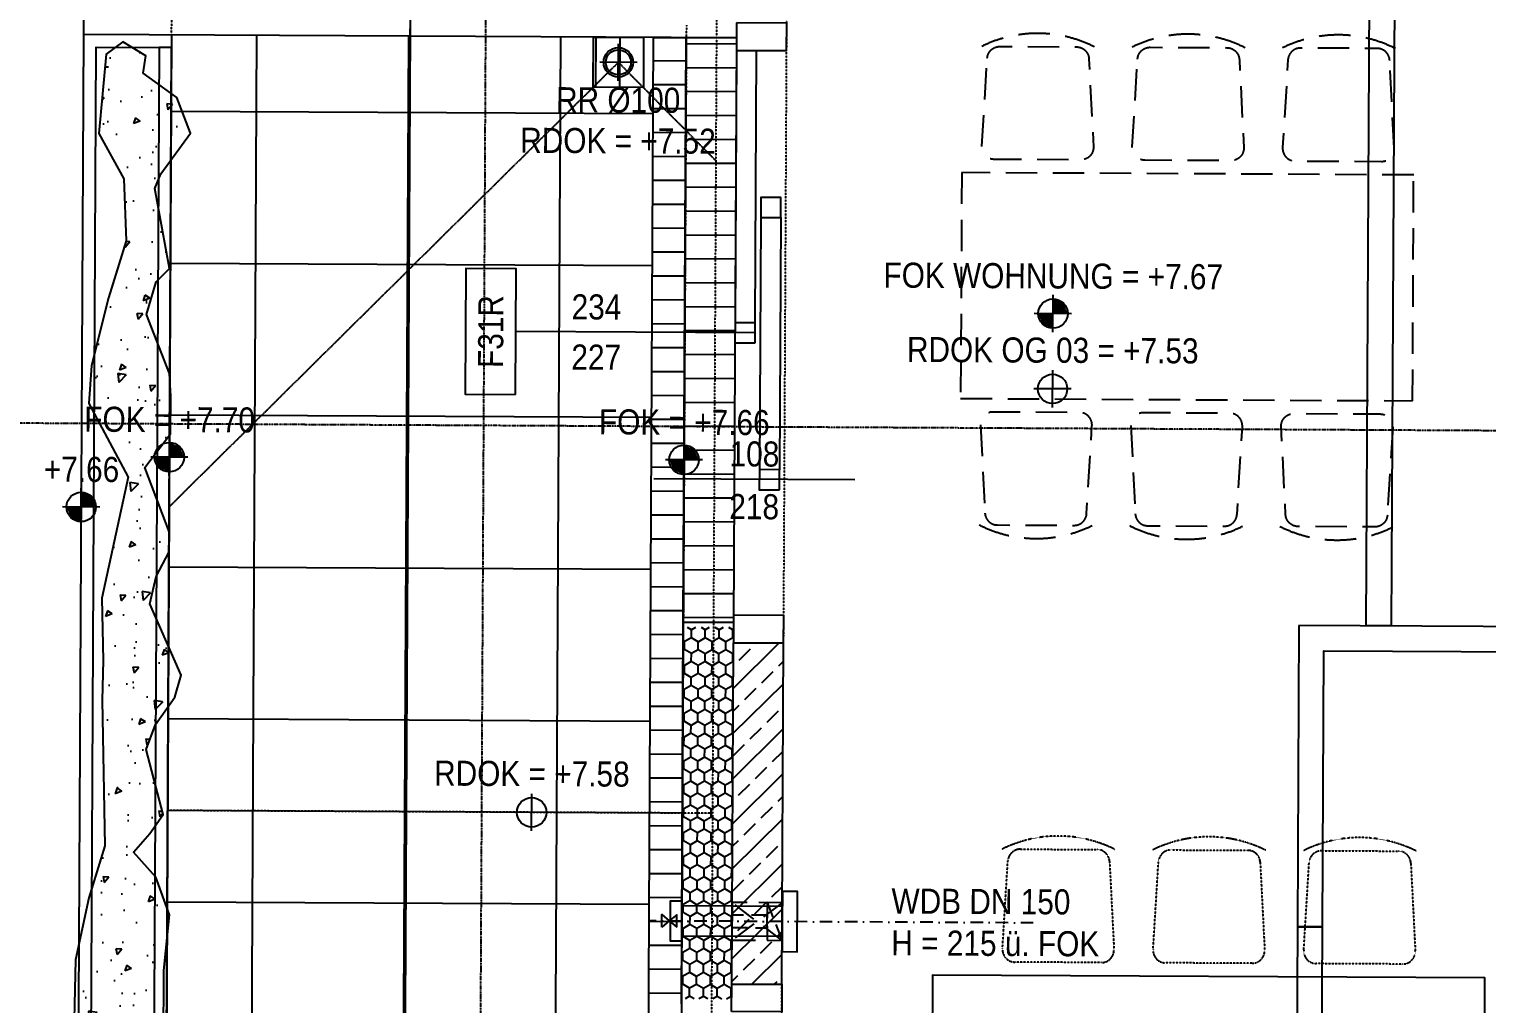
# Model space of a CAD drawing. Header units: millimetres. Extents: x -1798295 to -1733564, y -52013 to 52701.
# Drawn here: x -1794520 to -1788714, y 11091 to 14975 of the extents above; entities that cross this region are included whole.
import ezdxf
from ezdxf.enums import TextEntityAlignment as Align

# ---------------------------------------------------------------- set-up
doc = ezdxf.new("R2010")
doc.units = ezdxf.units.MM
doc.linetypes.add('HIDDEN2', pattern=[0.1875, 0.125, -0.0625])
doc.linetypes.add('STRICHPUNKT', pattern=[1, 0.5, -0.25, 0, -0.25])
for name, color, linetype in [('00_HLP-G00-L03-M0', 6, 'Continuous'), ('01-BFL-G00-L03-M0', 10, 'Continuous'), ('01-HID-G00-L03-ENTWÄSSERUNG', 8, 'HIDDEN2'), ('01-SYM-G00-L03-M0', 8, 'Continuous'), ('01-TXT---------M0', 1, 'Continuous'), ('02-ANS-G00-L03-M0', 8, 'Continuous'), ('02-ANS-G00-L03-Rigol', 8, 'Continuous'), ('02-AXO-G00-L03-M0', 8, 'STRICHPUNKT'), ('02-DIM-G00-L03-ACHSEN', 8, 'Continuous'), ('02-DIM-G00-L03-ROHBAU', 8, 'Continuous'), ('02-FIL-G00-L03-GRÜN', 72, 'Continuous'), ('02-FIL-G00-L03-LILA', 223, 'Continuous'), ('02-FIL-G00-L03-PLATTENBELAG', 253, 'Continuous'), ('02-FIL-G00-L03-STB', 8, 'Continuous'), ('02-HID-G00-L03-M0', 8, 'HIDDEN2'), ('02-TWA---------M0', 4, 'Continuous'), ('02-TWA-G00-L03-M0', 4, 'Continuous'), ('02-WDA-G00-L03-M0', 8, 'Continuous'), ('02-ZWA-G00-L03-M0', 2, 'Continuous'), ('03-ANS-G00-L03-M0', 8, 'Continuous'), ('03-SYM-G00-L03-M0', 8, 'Continuous'), ('04-STO---------M0', 1, 'Continuous'), ('04-STO-G00-L03-M0', 1, 'Continuous'), ('04-SYM---------EP', 8, 'Continuous'), ('04-TXT---------EP', 8, 'Continuous'), ('04-TXT-G00-L03-M0', 8, 'Continuous'), ('04-TXT-G00-L03-POS', 8, 'Continuous'), ('05-SYM---------M0', 8, 'Continuous'), ('05-TXT---------PP', 8, 'Continuous'), ('05-TXT--------M0', 8, 'Continuous'), ('07-SAN---------M0', 8, 'Continuous'), ('07-SAN-G00-L03-Küche', 8, 'Continuous'), ('07-SAN-G00-L03-M0', 8, 'Continuous'), ('07_MOB-G00-L03-M0', 6, 'HIDDEN2'), ('09-VER-G00-L03-GRUNDSTÜCKSGRENZE', 161, 'Continuous')]:
    doc.layers.add(name, color=color, linetype=linetype)
doc.styles.add('ARIAL', font='arial.ttf', dxfattribs={"width": 0.85})
doc.dimstyles.new('pp chromy&schneider', dxfattribs={"dimscale": 0.005, "dimtxt": 25, "dimasz": 10, "dimexe": 0, "dimexo": 0, "dimgap": 5, "dimtad": 1, "dimdec": 1, "dimlfac": 100, "dimrnd": 0.1, "dimzin": 9, "dimdsep": 46, "dimtxsty": 'ARIAL', "dimblk": 'c&s kote', "dimcen": 0, "dimse1": 1, "dimse2": 1, "dimclrd": 8, "dimclrt": 8, "dimadec": 0, "dimazin": 0, "dimtfac": 0.75, "dimtdec": 1, "dimtix": 1, "dimtmove": 2, "dimatfit": 0, "dimldrblk": 'NONE', "dimfxl": 1, "dimtolj": 1, "dimlwd": -1, "dimarcsym": 0})

# ---------------------------------------------------------------- blocks, each defined once
blk = doc.blocks.new('01-HK1')
for p, q in [((-0.0005, -0.0742), (-0.0005, 0.0742)), ((0.0737, 0), (-0.0747, 0))]:
    blk.add_line(p, q)
blk.add_circle((-0.0005, 0), 0.0586)
for points in [[(-0.0005, 0.0586), (0.0409, 0.0414), (-0.0005, 0)], [(-0.0005, 0), (0.0581, 0), (0.0409, 0.0414)], [(-0.0591, 0), (-0.0419, -0.0414), (-0.0005, 0)], [(-0.0419, -0.0414), (-0.0005, -0.0586), (-0.0005, 0)]]:
    blk.add_solid(points)
at = {"layer": '01-TXT---------M0', "color": 8, "style": 'ARIAL', "width": 0.85}
blk.add_attdef('HEIGHT', text='', height=0.1, dxfattribs=at).set_placement((0, 0.2), align=Align.TOP_CENTER)
blk = doc.blocks.new('04-TXT')
blk.add_line((0, 0), (0.9529, 0))
at = {"layer": '04-TXT---------EP', "color": 8, "style": 'ARIAL', "width": 0.85}
blk.add_attdef('WIDTH', text='', height=0.1, dxfattribs=at).set_placement((0.6322, 0.05), align=Align.CENTER)
blk.add_attdef('HEIGHT', text='', height=0.1, dxfattribs=at).set_placement((0.6322, -0.05), align=Align.TOP_CENTER)
blk = doc.blocks.new('03-rar')
blk.add_circle((0, 0), 0.05)
at = {"layer": '01-TXT---------M0', "color": 8, "style": 'ARIAL', "width": 0.85}
blk.add_attdef('RR', text='', height=0.1, dxfattribs=at).set_placement((0, 0.1), align=Align.CENTER)
blk = doc.blocks.new('FENSTER_235')
at = {"layer": '04-STO---------M0'}
for points in [[(0, 0), (0, -0.11), (0.2, -0.11), (0.2, 0)], [(0.18, -0.775), (0.18, -0.695), (0.1, -0.695), (0.1, -0.775)], [(0.08, -1.275), (0.08, -1.195), (0, -1.195), (0, -1.275)], [(0.18, -1.86), (0.18, -1.78), (0.1, -1.78), (0.1, -1.86)], [(0, -2.36), (0, -2.47), (0.2, -2.47), (0.2, -2.36)]]:
    blk.add_lwpolyline(points, close=True, dxfattribs=at)
at = {"layer": '04-SYM---------EP'}
for points in [[(0, -0.11), (0, -1.195)], [(0.08, -1.195), (0.08, -0.11)], [(0.1, -0.775), (0.1, -1.78)], [(0.18, -0.775), (0.18, -1.78)]]:
    blk.add_lwpolyline(points, dxfattribs=at)
blk = doc.blocks.new('05-TXT')
at = {"layer": '05-TXT--------M0'}
blk.add_line((-0.4, 0), (0.4, 0), dxfattribs=at)
at = {"layer": '05-TXT--------M0', "color": 8, "style": 'ARIAL', "width": 0.85}
blk.add_attdef('BREITE', text='', height=0.1, dxfattribs=at).set_placement((0, 0.05), align=Align.CENTER)
blk.add_attdef('HÖHE', text='', height=0.1, rotation=360, dxfattribs=at).set_placement((0, -0.06), align=Align.TOP_CENTER)
blk = doc.blocks.new('01-HK2')
for p, q in [((0, -0.098), (0, 0.098)), ((0.098, 0), (-0.098, 0))]:
    blk.add_line(p, q)
blk.add_circle((0, 0), 0.0773)
at = {"layer": '01-TXT---------M0', "color": 8, "style": 'ARIAL', "width": 0.85}
blk.add_attdef('HEIGHT', text='', height=0.1, rotation=360, dxfattribs=at).set_placement((0, 0.132), align=Align.BOTTOM_CENTER)
blk = doc.blocks.new('c&s kote')
at = {"color": 8}
for p, q in [((0, -2), (0, 2)), ((0, 2), (0, -2)), ((-2, 0), (2, 0)), ((2, 0), (-2, 0))]:
    blk.add_line(p, q, dxfattribs=at)
blk.add_circle((0, 0), 0.5, dxfattribs=at)
blk = doc.blocks.new('*D267')
at = {"layer": '02-DIM-G00-L03-ACHSEN', "color": 8, "transparency": 16777216}
blk.add_arc((-1792666.4, 22001.5), 778.1, 89.71123, 180.44033, dxfattribs=at)
at = {"layer": 'Defpoints', "color": 0, "transparency": 16777216}
for p in [(-1792653.3, 24562.6), (-1793054.9, 22675.7), (-1776835.5, 22124.1), (-1797855.1, 21961.3), (-1792767.6, 2162.9)]:
    blk.add_point(p, dxfattribs=at)
at = {"layer": '02-DIM-G00-L03-ACHSEN', "color": 8, "transparency": 16777216, "xscale": 0.05, "yscale": 0.05, "zscale": 0.05}
for p, rotation in [((-1792662.4, 22779.6), 359.7093907912024), ((-1793444.5, 21995.4), 270.4421692186414)]:
    blk.add_blockref('c&s kote', p, dxfattribs=dict(at, rotation=rotation))
at = {"layer": '02-DIM-G00-L03-ACHSEN', "color": 8, "transparency": 16777216, "insert": (-1793217.4, 22551), "char_height": 0.125, "attachment_point": 5, "rotation": 45.07578, "style": 'ARIAL'}
blk.add_mtext('\\A1;90.74°', dxfattribs=at)
blk = doc.blocks.new('_None')
blk = doc.blocks.new('*D268')
at = {"layer": '02-DIM-G00-L03-ACHSEN', "color": 8, "transparency": 16777216}
blk.add_arc((-1792755.5, 4529.5), 1076, 180.01712, 269.70489, dxfattribs=at)
at = {"layer": 'Defpoints', "color": 0, "transparency": 16777216}
for p in [(-1792653.3, 24562.6), (-1780355.4, 4532.6), (-1797944.1, 4528.2), (-1793688.2, 3992.9), (-1792767.6, 2162.9)]:
    blk.add_point(p, dxfattribs=at)
at = {"layer": '02-DIM-G00-L03-ACHSEN', "color": 8, "transparency": 16777216, "xscale": 0.05, "yscale": 0.05, "zscale": 0.05}
for p, rotation in [((-1793831.5, 4529.2), 90.01578713805407), ((-1792761, 3453.5), 359.7062187732265)]:
    blk.add_blockref('c&s kote', p, dxfattribs=dict(at, rotation=rotation))
at = {"layer": '02-DIM-G00-L03-ACHSEN', "color": 8, "transparency": 16777216, "insert": (-1793518.2, 3770.5), "char_height": 0.125, "attachment_point": 5, "rotation": 314.861, "style": 'ARIAL'}
blk.add_mtext('\\A1;89.69°', dxfattribs=at)
blk = doc.blocks.new('*D269')
at = {"layer": '02-DIM-G00-L03-ACHSEN', "color": 8, "transparency": 16777216}
blk.add_arc((-1792685.8, 18195.1), 799.5, 89.71113, 179.70397, dxfattribs=at)
at = {"layer": 'Defpoints', "color": 0, "transparency": 16777216}
for p in [(-1792653.3, 24562.6), (-1793082, 18889.5), (-1797874.2, 18221.6), (-1776856, 18114.3), (-1792767.6, 2162.9)]:
    blk.add_point(p, dxfattribs=at)
at = {"layer": '02-DIM-G00-L03-ACHSEN', "color": 8, "transparency": 16777216, "xscale": 0.05, "yscale": 0.05, "zscale": 0.05}
for p, rotation in [((-1792681.7, 18994.5), 359.709341686303), ((-1793485.3, 18199.2), 269.7057583348827)]:
    blk.add_blockref('c&s kote', p, dxfattribs=dict(at, rotation=rotation))
at = {"layer": '02-DIM-G00-L03-ACHSEN', "color": 8, "transparency": 16777216, "insert": (-1793248.3, 18763.3), "char_height": 0.125, "attachment_point": 5, "rotation": 44.70755, "style": 'ARIAL'}
blk.add_mtext('\\A1;90.00°', dxfattribs=at)
blk = doc.blocks.new('*D281')
at = {"layer": '02-DIM-G00-L03-ROHBAU', "color": 8, "transparency": 16777216}
blk.add_arc((-1792666.4, 21995.7), 783.2, 89.71121, 180.37637, dxfattribs=at)
at = {"layer": 'Defpoints', "color": 0, "transparency": 16777216}
for p in [(-1792653.3, 24562.6), (-1793057.2, 22674.4), (-1774835.6, 22113.9), (-1797855.1, 21961.3), (-1792767.6, 2162.9)]:
    blk.add_point(p, dxfattribs=at)
at = {"layer": '02-DIM-G00-L03-ROHBAU', "color": 8, "transparency": 16777216, "xscale": 0.05, "yscale": 0.05, "zscale": 0.05}
for p, rotation in [((-1792662.4, 22778.8), 359.7093790118503), ((-1793449.5, 21990.5), 270.3781986254408)]:
    blk.add_blockref('c&s kote', p, dxfattribs=dict(at, rotation=rotation))
at = {"layer": '02-DIM-G00-L03-ROHBAU', "color": 8, "transparency": 16777216, "insert": (-1793220.7, 22549.1), "char_height": 0.125, "attachment_point": 5, "rotation": 45.04379, "style": 'ARIAL'}
blk.add_mtext('\\A1;91°', dxfattribs=at)
blk = doc.blocks.new('*D282')
at = {"layer": '02-DIM-G00-L03-ROHBAU', "color": 8, "transparency": 16777216}
blk.add_arc((-1792685.8, 18195.1), 799.5, 89.71113, 179.70397, dxfattribs=at)
at = {"layer": 'Defpoints', "color": 0, "transparency": 16777216}
for p in [(-1792653.3, 24562.6), (-1793082, 18889.5), (-1797874.2, 18221.6), (-1774856, 18104.1), (-1792767.6, 2162.9)]:
    blk.add_point(p, dxfattribs=at)
at = {"layer": '02-DIM-G00-L03-ROHBAU', "color": 8, "transparency": 16777216, "xscale": 0.05, "yscale": 0.05, "zscale": 0.05}
for p, rotation in [((-1792681.7, 18994.5), 359.7093416863025), ((-1793485.3, 18199.2), 269.7057583348218)]:
    blk.add_blockref('c&s kote', p, dxfattribs=dict(at, rotation=rotation))
at = {"layer": '02-DIM-G00-L03-ROHBAU', "color": 8, "transparency": 16777216, "insert": (-1793248.3, 18763.3), "char_height": 0.125, "attachment_point": 5, "rotation": 44.70755, "style": 'ARIAL'}
blk.add_mtext('\\A1;90°', dxfattribs=at)
blk = doc.blocks.new('türachse&qualität')
at = {"layer": '05-SYM---------M0'}
blk.add_line((-0.4, 0), (-0.4, 0), dxfattribs=at)
at = {"layer": '05-TXT---------PP'}
blk.add_lwpolyline([(-0.5, -0.25), (-0.5, 0.25), (-0.7, 0.25), (-0.7, -0.25)], close=True, dxfattribs=at)
at = {"layer": '05-TXT---------PP', "color": 8, "style": 'ARIAL', "text_generation_flag": 6, "width": 0.85}
blk.add_attdef('POS.NR.', text='', height=0.1, rotation=270, dxfattribs=at).set_placement((-0.6529, -0.0112), align=Align.TOP_CENTER)
blk = doc.blocks.new('möbel_tisch_gross')
blk.add_lwpolyline([(-0.45, 0.9), (-0.45, -0.9), (0.45, -0.9), (0.45, 0.9)], close=True)
at = {"flags": 128}
for points in [[(-0.906, 0.8009, 0.39805), (-0.9532, 0.751), (-0.9532, 0.4456, 0.39805), (-0.906, 0.3957), (-0.556, 0.3762, 0.430564), (-0.5032, 0.4262), (-0.5032, 0.7704, 0.430564), (-0.556, 0.8204)], [(0.906, 0.8009, -0.39805), (0.9532, 0.751), (0.9532, 0.4456, -0.39805), (0.906, 0.3957), (0.556, 0.3762, -0.430564), (0.5032, 0.4262), (0.5032, 0.7704, -0.430564), (0.556, 0.8204)], [(-0.906, 0.2021, 0.39805), (-0.9532, 0.1521), (-0.9532, -0.1533, 0.39805), (-0.906, -0.2032), (-0.556, -0.2226, 0.430564), (-0.5032, -0.1727), (-0.5032, 0.1716, 0.430564), (-0.556, 0.2215)], [(0.906, 0.2021, -0.39805), (0.9532, 0.1521), (0.9532, -0.1533, -0.39805), (0.906, -0.2032), (0.556, -0.2226, -0.430564), (0.5032, -0.1727), (0.5032, 0.1716, -0.430564), (0.556, 0.2215)], [(-0.906, -0.8021, -0.39805), (-0.9532, -0.7521), (-0.9532, -0.4467, -0.39805), (-0.906, -0.3968), (-0.556, -0.3774, -0.430564), (-0.5032, -0.4273), (-0.5032, -0.7716, -0.430564), (-0.556, -0.8215)], [(0.906, -0.8021, 0.39805), (0.9532, -0.7521), (0.9532, -0.4467, 0.39805), (0.906, -0.3968), (0.556, -0.3774, 0.430564), (0.5032, -0.4273), (0.5032, -0.7716, 0.430564), (0.556, -0.8215)]]:
    blk.add_lwpolyline(points, format="xyb", close=True, dxfattribs=at)
for centre, start, end in [((-0.5032, 0.5983), 153.43495, 206.56505), ((0.5032, 0.5983), 333.43495, 26.56505), ((-0.5032, -0.0006), 153.43495, 206.56505), ((0.5032, -0.0006), 333.43495, 26.56505), ((-0.5032, -0.5994), 153.43495, 206.56505), ((0.5032, -0.5994), 333.43495, 26.56505)]:
    blk.add_arc(centre, 0.5031, start, end)
blk = doc.blocks.new('07_Kemper-ventil')
at = {"layer": '02-TWA---------M0', "linetype": 'HIDDEN2', "ltscale": 0.5}
for points in [[(-0.075, 0), (-0.075, -0.06), (0.075, -0.06), (0.075, 0), (-0.075, 0)], [(-0.025, -0.06), (-0.025, -0.2), (0.025, -0.2), (0.025, -0.06)]]:
    blk.add_lwpolyline(points, close=True, dxfattribs=at)
blk.add_lwpolyline([(-0.075, -0.06), (0.075, 0)], dxfattribs=at)
at = {"layer": '07-SAN---------M0', "linetype": 'STRICHPUNKT', "ltscale": 0.1}
blk.add_lwpolyline([(0, 0), (0, -0.48)], dxfattribs=at)
at = {"layer": '07-SAN---------M0'}
for points in [[(0.025, -0.42), (-0.025, -0.42), (0, -0.45), (0.025, -0.42)], [(0.025, -0.48), (-0.025, -0.48), (0, -0.45), (0.025, -0.48)]]:
    blk.add_lwpolyline(points, close=True, dxfattribs=at)
blk = doc.blocks.new('WANDLÜFER')
at = {"layer": '02-TWA---------M0', "linetype": 'HIDDEN2', "ltscale": 0.75}
for points in [[(0.075, 0), (0.075, -0.2), (-0.075, -0.2), (-0.075, 0), (0.075, 0)], [(-0.075, 0), (0.075, -0.2)], [(0.075, 0), (-0.075, -0.2)]]:
    blk.add_lwpolyline(points, dxfattribs=at)
at = {"layer": '07-SAN---------M0', "linetype": 'STRICHPUNKT', "ltscale": 0.1}
blk.add_lwpolyline([(0, 1), (0, -0.53)], dxfattribs=at)
at = {"layer": '07-SAN---------M0'}
for points in [[(0, 0), (-0.12, 0), (-0.12, 0.06), (0.12, 0.06), (0.12, 0)], [(0.08, -0.4), (-0.08, -0.4), (-0.08, -0.445), (0.08, -0.445)]]:
    blk.add_lwpolyline(points, close=True, dxfattribs=at)
for points in [[(-0.06, 0), (-0.06, -0.4)], [(0.06, 0), (0.06, -0.4)]]:
    blk.add_lwpolyline(points, dxfattribs=at)

msp = doc.modelspace()

# ---------------------------------------------------------------- hatches: boundary and pattern name
at = {"layer": '02-ANS-G00-L03-Rigol', "true_color": 0x636466}
h = msp.add_hatch(dxfattribs=at)
h.set_pattern_fill('ANSI31', color=251, scale=30, angle=151.61178758, style=0)
h.set_pattern_definition([(89.70755, (-1779565.13, 20378.14), (-95.24876, 0.4862), [])])
h.paths.add_polyline_path([(-1792272.3628, 14942.9338), (-1792072.3654, 14941.913), (-1792073.3862, 14741.9156), (-1792273.3836, 14742.9364)])
h = msp.add_hatch(dxfattribs=at)
h.set_pattern_fill('ANSI31', color=251, scale=30, angle=242.04654197, style=0)
h.set_pattern_definition([(359.70755, (-1862159.23, -17273.36), (0.48617, 95.24876), [])])
h.paths.add_polyline_path([(-1792032.3888, 14941.7089), (-1791902.3905, 14941.0454), (-1791933.9339, 8761.1264), (-1792063.9322, 8761.7899)])
h = msp.add_hatch(dxfattribs=at)
h.set_pattern_fill('ANSI31', color=251, scale=30, angle=422.04654197, style=0)
h.set_pattern_definition([(179.70755, (-1721673.365, 41705.53), (-0.48617, -95.24876), [])])
h.paths.add_polyline_path([(-1791714.2859, 12610.0549), (-1791914.2833, 12611.0757), (-1791902.3905, 14941.0454), (-1791702.3931, 14940.0245)])
at = {"layer": '02-FIL-G00-L03-GRÜN', "true_color": 0x636466}
h = msp.add_hatch(dxfattribs=at)
h.set_pattern_fill('AR-CONC', color=251, scale=1.5, angle=107.04654197, style=0)
h.set_pattern_definition([(229.70755, (-1720121.76, 47892.69), (-273.1514, 25.3032), [28.575, -314.325]), (174.70755, (-1720121.76, 47892.7), (51.4008, -286.8511), [22.86, -251.46]), (280.15855, (-1720144.53, 47894.8), (-221.7516, -261.5466), [24.285, -267.135]), (225.89175, (-1720122.15, 47816.5), (-406.2914, 65.1381), [42.8625, -471.4875]), (276.34315, (-1720156, 47821.9), (-357.996, -369.3159), [36.4275, -400.7025]), (170.89155, (-1720122.15, 47816.5), (-357.9966, -369.3152), [34.29, -377.19]), (200.70755, (-1720160.16, 47835.73), (-226.6364, 154.5571), [28.575, -314.325]), (145.70755, (-1720160.16, 47835.73), (-94.112, -275.8052), [22.86, -251.46]), (251.15895, (-1720179.04, 47848.6), (-320.7478, -121.2487), [24.285, -267.135]), (217.20755, (-1720121.76, 47892.69), (-5.28022, -126.80726), [0, -248.412, 0, -255.27, 0, -252.4125]), (187.20755, (-1720121.76, 47892.69), (-100.9952, -149.75731), [0, -145.542, 0, -242.697, 0, -96.2025]), (147.20755, (-1720036.8, 47892.25), (-203.33938, 9.63112), [0, -95.25, 0, -297.18, 0, -394.335]), (137.20755, (-1719998.7, 47892.06), (-222.38555, -37.00512), [0, -123.825, 0, -197.358, 0, -280.035])])
h.paths.add_polyline_path([(-1794130.3948, 8843.3974), (-1793907.5393, 8965.656), (-1793999.7699, 9171.7874), (-1794095.1776, 9292.9282), (-1794113.5983, 9446.5819), (-1794027.9613, 9561.3147), (-1793986.5423, 9613.2038), (-1793977.9611, 9681.7133), (-1793987.9137, 9881.9405), (-1794009.4424, 9964.3144), (-1794005.2017, 10257.7013), (-1794015.979, 10296.1464), (-1793943.8634, 10449.338), (-1793935.4653, 10482.2006), (-1793976.1145, 10581.1253), (-1793992.3799, 10619.598), (-1793992.03, 10688.1499), (-1794032.6512, 10792.5583), (-1793985.2832, 10934.9077), (-1793983.7385, 11223.4196), (-1793960.6562, 11445.4152), (-1794014.7578, 11596.5086), (-1794104.7903, 11695.6854), (-1794038.5677, 11769.3849), (-1793986.0485, 11845.8966), (-1794053.296, 12105.0357), (-1794017.1262, 12203.5683), (-1793939.7474, 12312.8586), (-1793914.6079, 12400.4786), (-1794039.3963, 12684.4731), (-1794014.1448, 12794.0295), (-1793961.5136, 12892.4781), (-1793961.1217, 12969.256), (-1794058.5755, 13227.9348), (-1793956.3791, 13361.7777), (-1793955.6094, 13512.5916), (-1793960.6346, 13603.1074), (-1794052.7323, 13837.0829), (-1794013.6505, 13968.5056), (-1793961.2583, 14020.3392), (-1794019.1722, 14340.3547), (-1793994.7352, 14398.822), (-1793876.6638, 14560.2091), (-1793931.1167, 14701.7973), (-1794065.1093, 14798.9859), (-1794054.4131, 14867.863), (-1794147.2363, 14923.4824), (-1794213.0011, 14875.5655), (-1794242.2066, 14558.628), (-1794143.1195, 14378.8994), (-1794134.0407, 14130.6986), (-1794204.1685, 13903.5816), (-1794271.0592, 13635.0886), (-1794282.1786, 13483.4951), (-1794125.0497, 13189.733), (-1794230.9636, 12707.7508), (-1794225.333, 12459.5671), (-1794229.5903, 12301.0456), (-1794218.7472, 11720.3565), (-1794281.8721, 11513.8833), (-1794334.8648, 11265.9989), (-1794343.8721, 10852.4536), (-1794151.7321, 10661.9105), (-1794157.7965, 10129.2477), (-1794203.1882, 10019.1882), (-1794193.3706, 9915.7404), (-1794194.0039, 9791.6664), (-1794184.1697, 9691.6651), (-1794233.115, 9560.9442), (-1794240.5918, 9447.2451), (-1794173.0677, 9164.2799), (-1794242.7556, 9023.3249), (-1794260.4371, 8937.2505)])
at = {"layer": '02-FIL-G00-L03-LILA', "true_color": 0x636466}
h = msp.add_hatch(dxfattribs=at)
h.set_pattern_fill('HONEY', color=251, scale=10, angle=197.04654197, style=0)
h.set_pattern_definition([(89.70755, (-1820439.007, -33596.336), (-27.252855, 47.764726), [31.75, -63.5]), (209.70755, (-1820439.007, -33596.336), (-27.739039, -47.484027), [31.75, -63.5]), (149.70755, (-1820439.007, -33596.336), (-54.991893, 0.280699), [-63.5, 31.75])])
h.paths.add_polyline_path([(-1791714.6942, 12530.0559), (-1791714.3879, 12590.0552), (-1791914.3853, 12591.076), (-1791921.9395, 11111.0953), (-1791721.9422, 11110.0744), (-1791721.6359, 11170.0737)])
at = {"layer": '02-FIL-G00-L03-STB', "true_color": 0x636466}
h = msp.add_hatch(dxfattribs=at)
h.set_pattern_fill('ANSI33', color=251, scale=20, angle=107.04654197, style=0)
h.set_pattern_definition([(44.70755, (-1820439.01, -33596.34), (-89.34302, 90.25976), []), (44.70755, (-1820349.2, -33596.8), (-89.34302, 90.25976), [63.5, -31.75])])
h.paths.add_polyline_path([(-1791514.6968, 12529.0351), (-1791714.6942, 12530.0559), (-1791721.6359, 11170.0737), (-1791521.6385, 11169.0528)])

# ---------------------------------------------------------------- linework, layer by layer
at = {"layer": '00_HLP-G00-L03-M0', "color": 251, "true_color": 0x636466}
msp.add_lwpolyline([(-1793985.2832, 10934.9077), (-1793983.7385, 11223.4196), (-1793960.6562, 11445.4152), (-1794014.7578, 11596.5086), (-1794104.7903, 11695.6854), (-1794038.5677, 11769.3849), (-1793986.0485, 11845.8966), (-1794053.296, 12105.0357), (-1794017.1262, 12203.5683), (-1793939.7474, 12312.8586), (-1793914.6079, 12400.4786), (-1794039.3963, 12684.4731), (-1794014.1448, 12794.0295), (-1793961.5136, 12892.4781), (-1793961.1217, 12969.256), (-1794058.5755, 13227.9348), (-1793956.3791, 13361.7777), (-1793955.6094, 13512.5916), (-1793960.6346, 13603.1074), (-1794052.7323, 13837.0829), (-1794013.6505, 13968.5056), (-1793961.2583, 14020.3392), (-1794019.1722, 14340.3547), (-1793994.7352, 14398.822), (-1793876.6638, 14560.2091), (-1793931.1167, 14701.7973), (-1794065.1093, 14798.9859), (-1794054.4131, 14867.863), (-1794147.2363, 14923.4824), (-1794213.0011, 14875.5655), (-1794242.2066, 14558.628), (-1794143.1195, 14378.8994), (-1794134.0407, 14130.6986), (-1794204.1685, 13903.5816), (-1794271.0592, 13635.0886), (-1794282.1786, 13483.4951), (-1794125.0497, 13189.733), (-1794230.9636, 12707.7508), (-1794225.333, 12459.5671), (-1794229.5903, 12301.0456), (-1794218.7472, 11720.3565), (-1794281.8721, 11513.8833), (-1794334.8648, 11265.9989), (-1794343.8721, 10852.4536)], dxfattribs=at)
at = {"layer": '01-BFL-G00-L03-M0', "color": 251, "linetype": 'HIDDEN2', "ltscale": 3, "true_color": 0x636466}
msp.add_lwpolyline([(-1792925.2966, 52700.848), (-1792964.7288, 22419.1604), (-1792964.8981, 22289.1605), (-1793057.1879, 4208.2255), (-1793146.6675, -28487.2083)], dxfattribs=at)
at = {"layer": '01-HID-G00-L03-ENTWÄSSERUNG', "color": 251, "true_color": 0x636466}
for points in [[(-1793961.9597, 13071.5335), (-1792172.8974, 14842.4248), (-1791784.8931, 14450.4393)], [(-1791798.164, 11850.4731), (-1793968.1357, 11861.5492)], [(-1791798.164, 11850.4731), (-1793968.1357, 11861.5492)]]:
    msp.add_lwpolyline(points, dxfattribs=at)
at = {"layer": '02-ANS-G00-L03-M0', "color": 251, "true_color": 0x636466}
for points in [[(-1794333.9031, 8773.376), (-1794302.3592, 14953.2954)], [(-1793952.3638, 14951.509), (-1793983.9077, 8771.5895)]]:
    msp.add_lwpolyline(points, dxfattribs=at)
for points in [[(-1794033.6518, 8821.844), (-1794283.6486, 8823.1201), (-1794252.6151, 14903.0409), (-1794002.6183, 14901.7648)], [(-1793952.619, 14901.5096), (-1794002.6183, 14901.7648), (-1794033.6518, 8821.844), (-1793983.6525, 8821.5888)]]:
    msp.add_lwpolyline(points, close=True, dxfattribs=at)
at = {"layer": '02-ANS-G00-L03-Rigol', "color": 251, "true_color": 0x636466}
for points in [[(-1792272.3628, 14942.9338), (-1792072.3654, 14941.913), (-1792073.3862, 14741.9156), (-1792273.3836, 14742.9364)], [(-1792272.3628, 14942.9338), (-1792072.3654, 14941.913), (-1792073.3862, 14741.9156), (-1792273.3836, 14742.9364)], [(-1792032.3888, 14941.7089), (-1791902.3905, 14941.0454), (-1791933.9339, 8761.1264), (-1792063.9322, 8761.7899)], [(-1791714.2859, 12610.0549), (-1791914.2833, 12611.0757), (-1791902.3905, 14941.0454), (-1791702.3931, 14940.0245)]]:
    msp.add_lwpolyline(points, close=True, dxfattribs=at)
at = {"layer": '02-AXO-G00-L03-M0', "color": 251, "true_color": 0x636466}
for points in [[(-1792653.29, 24562.598), (-1792767.6239, 2162.8898)], [(-1776880.4978, 13314.3496), (-1797898.7245, 13421.632)]]:
    msp.add_lwpolyline(points, dxfattribs=at)
at = {"layer": '02-FIL-G00-L03-PLATTENBELAG', "color": 251, "true_color": 0x636466}
for points in [[(-1793643.9121, 8769.8541), (-1793612.3682, 14949.7736)], [(-1793038.92, 8766.766), (-1793007.3761, 14946.6855)], [(-1792433.9279, 8763.678), (-1792402.384, 14943.5975)], [(-1792033.9451, 14636.7129), (-1793953.9206, 14646.513)], [(-1792037.0331, 14031.7208), (-1793957.0086, 14041.5208)], [(-1792040.1211, 13426.7287), (-1793960.0966, 13436.5287)], [(-1792043.2092, 12821.7365), (-1793963.1847, 12831.5366)], [(-1792046.2972, 12216.7444), (-1793966.2727, 12226.5445)], [(-1791918.1624, 11851.0856), (-1793968.1357, 11861.5492)], [(-1792050.0233, 11486.7539), (-1793969.9988, 11496.554)]]:
    msp.add_lwpolyline(points, dxfattribs=at)
at = {"layer": '02-HID-G00-L03-M0', "color": 251, "true_color": 0x636466}
for points in [[(-1793952.3638, 14951.509), (-1793951.4961, 15121.5068), (-1793951.4961, 15121.5068), (-1791781.5243, 15110.4307), (-1791781.5243, 15110.4307), (-1791814.8037, 8590.5156), (-1791814.8037, 8590.5156), (-1793984.7754, 8601.5917), (-1793983.9077, 8771.5895)], [(-1791514.6968, 12529.0351), (-1791501.8342, 15049.0023)], [(-1791902.1353, 14991.0447), (-1791914.2833, 12611.0757)], [(-1791534.5011, 8649.0856), (-1791521.6385, 11169.0528)]]:
    msp.add_lwpolyline(points, dxfattribs=at)
at = {"layer": '02-TWA-G00-L03-M0', "color": 251, "true_color": 0x636466}
for points in [[(-1791721.6359, 11170.0737), (-1791714.6942, 12530.0559)], [(-1791714.6942, 12530.0559), (-1791514.6968, 12529.0351)], [(-1791521.6385, 11169.0528), (-1791514.6968, 12529.0351)], [(-1791721.6359, 11170.0737), (-1791521.6385, 11169.0528)]]:
    msp.add_lwpolyline(points, dxfattribs=at)
at = {"layer": '02-WDA-G00-L03-M0', "color": 251, "true_color": 0x636466}
for points in [[(-1791922.0416, 11091.0955), (-1791914.2833, 12611.0757)], [(-1791714.2859, 12610.0549), (-1791914.2833, 12611.0757)]]:
    msp.add_lwpolyline(points, dxfattribs=at)
at = {"layer": '02-ZWA-G00-L03-M0', "color": 251, "true_color": 0x636466}
for points in [[(-1794302.3592, 14953.2954), (-1794300.4707, 15323.2906)], [(-1791702.3931, 14940.0245), (-1794302.3592, 14953.2954)]]:
    msp.add_lwpolyline(points, dxfattribs=at)
at = {"layer": '03-ANS-G00-L03-M0', "color": 251, "true_color": 0x636466}
for points in [[(-1789179.0061, 15597.1533), (-1789079.0074, 15596.6428), (-1789094.32, 12596.6819), (-1789194.3187, 12597.1923)], [(-1789462.3152, 12598.5603), (-1789468.4402, 11398.5759), (-1789368.4415, 11398.0655), (-1789362.8269, 12498.0511), (-1787994.8447, 12491.0686), (-1787994.3343, 12591.0673), (-1789462.3152, 12598.5603)], [(-1789468.4402, 11398.5759), (-1789483.2424, 8498.6137), (-1789383.2437, 8498.1033), (-1789368.4415, 11398.0655)]]:
    msp.add_lwpolyline(points, close=True, dxfattribs=at)
at = {"layer": '07-SAN-G00-L03-Küche', "color": 251, "true_color": 0x636466}
msp.add_lwpolyline([(-1790926.0359, 10306.0015), (-1788726.0646, 10294.7723), (-1788721.4708, 11194.7606), (-1790921.4422, 11205.9898)], close=True, dxfattribs=at)
at = {"layer": '07_MOB-G00-L03-M0', "color": 251, "true_color": 0x636466}
for points in [[(-1790643.8774, 11707.7701), (-1790643.8774, 11707.7701, -0.236067978), (-1790193.8832, 11705.4732, -8879219087.819879532)], [(-1790043.8852, 11704.7076), (-1790043.8852, 11704.7076, -0.236067978), (-1789593.891, 11702.4107, -8879219087.819879532)], [(-1789443.893, 11701.6451), (-1789443.893, 11701.6451, -0.236067978), (-1788993.8988, 11699.3482, -8879219087.819879532)]]:
    msp.add_lwpolyline(points, format="xyb", dxfattribs=at)
for points in [[(-1790249.0343, 11255.7489), (-1790593.3201, 11257.5062, -0.430563713), (-1790642.9731, 11310.5338), (-1790621.7424, 11660.43, -0.39805028), (-1790571.579, 11707.4011), (-1790266.1816, 11705.8423, -0.398050281), (-1790216.5003, 11658.3616), (-1790198.8426, 11308.2669, -0.430563713), (-1790249.0343, 11255.7489)], [(-1789649.0421, 11252.6864), (-1789993.3279, 11254.4437, -0.430563713), (-1790042.9809, 11307.4713), (-1790021.7502, 11657.3675, -0.39805028), (-1789971.5868, 11704.3386), (-1789666.1894, 11702.7797, -0.398050281), (-1789616.5081, 11655.299), (-1789598.8504, 11305.2044, -0.430563713), (-1789649.0421, 11252.6864)], [(-1789049.0499, 11249.6238), (-1789393.3357, 11251.3812, -0.430563713), (-1789442.9887, 11304.4088), (-1789421.758, 11654.305, -0.39805028), (-1789371.5946, 11701.2761), (-1789066.1972, 11699.7172, -0.398050281), (-1789016.5159, 11652.2365), (-1788998.8582, 11302.1418, -0.430563713), (-1789049.0499, 11249.6238)]]:
    msp.add_lwpolyline(points, format="xyb", close=True, dxfattribs=at)
at = {"layer": '09-VER-G00-L03-GRUNDSTÜCKSGRENZE', "color": 251, "true_color": 0x636466}
msp.add_lwpolyline([(-1738443.3362, -26015.1962), (-1749606.4063, -25887.8999), (-1766101.6008, -25684.4748), (-1766009.1343, 4259.5436), (-1792927.1881, 4208.4721), (-1793057.1833, 4209.1356), (-1792974.6592, 20376.8239), (-1792964.8981, 22289.1605), (-1777971.1258, 22405.3561), (-1755608.3691, 22460.8982), (-1755726.0561, 4278.4007), (-1755591.8376, 4279.3082), (-1738443.3386, 4311.844)], close=True, dxfattribs=at)

# ---------------------------------------------------------------- block references
at = {"layer": '01-SYM-G00-L03-M0', "color": 251, "true_color": 0x636466}
ref = msp.add_blockref('01-HK2', (-1792172.8974, 14842.4248), dxfattribs=dict(at, xscale=757.5757580599911, yscale=757.575758065648, zscale=757.5757580681659, rotation=359.7075497988255))
ref.add_attrib('HEIGHT', 'RDOK = +7.52', dxfattribs={"layer": '01-TXT---------M0', "color": 8, "height": 100, "rotation": 359.70754979, "style": 'ARIAL', "width": 0.85}).set_placement((-1792174.9003, 14450.0244), align=Align.BOTTOM_CENTER)
at = {"layer": '01-SYM-G00-L03-M0', "color": 251, "true_color": 0x636466, "xscale": 999.9999999999995, "yscale": 999.9999999999995, "zscale": 999.9999999999995, "rotation": 359.7075499985503}
for p, values in [((-1790441.4475, 13841.3555), {'HEIGHT': 'FOK WOHNUNG = +7.67'}), ((-1793960.9513, 13269.1267), {'HEIGHT': 'FOK = +7.70'}), ((-1791910.9778, 13258.6631), {'HEIGHT': 'FOK = +7.66'}), ((-1794311.9674, 13070.9145), {'HEIGHT': '+7.66'})]:
    msp.add_blockref('01-HK1', p, dxfattribs=at).add_auto_attribs(values)
at = {"layer": '01-SYM-G00-L03-M0', "color": 251, "true_color": 0x636466}
ref = msp.add_blockref('01-HK2', (-1790443.4892, 13541.362), dxfattribs=dict(at, xscale=757.5757580624572, yscale=757.5757580613005, zscale=757.5757580681659, rotation=359.7075499579063))
ref.add_attrib('HEIGHT', 'RDOK OG 03 = +7.53', dxfattribs={"layer": '01-TXT---------M0', "color": 8, "height": 100, "rotation": 359.70754995, "style": 'ARIAL', "width": 0.85}).set_placement((-1790443.1104, 13615.5798), align=Align.BOTTOM_CENTER)
ref = msp.add_blockref('01-HK2', (-1792518.1546, 11854.1482), dxfattribs=dict(at, xscale=757.5757580599911, yscale=757.575758065648, zscale=757.5757580681659, rotation=359.7075497988255))
ref.add_attrib('HEIGHT', 'RDOK = +7.58', dxfattribs={"layer": '01-TXT---------M0', "color": 8, "height": 100, "rotation": 359.70754979, "style": 'ARIAL', "width": 0.85}).set_placement((-1792517.7758, 11928.3659), align=Align.BOTTOM_CENTER)
at = {"layer": '03-SYM-G00-L03-M0', "color": 251, "true_color": 0x636466}
ref = msp.add_blockref('03-rar', (-1792172.8974, 14842.4248), dxfattribs=dict(at, xscale=999.9999999999995, yscale=999.9999999999995, zscale=999.9999999999995, rotation=359.7075500740225))
ref.add_attrib('RR', 'RR %%c100', dxfattribs={"layer": '01-TXT---------M0', "color": 8, "height": 100, "rotation": 359.70755007, "style": 'ARIAL', "width": 0.85}).set_placement((-1792173.9182, 14642.4274), align=Align.CENTER)
at = {"layer": '04-STO-G00-L03-M0', "color": 251, "true_color": 0x636466, "yscale": 999.9999999999995, "zscale": 999.9999999999995}
for p, xscale, rotation in [((-1791702.0868, 15000.0238), 999.9999999999995, 359.7075500052592), ((-1791734.2433, 8700.1058), -999.9999999999995, 179.7075500093144)]:
    msp.add_blockref('FENSTER_235', p, dxfattribs=dict(at, xscale=xscale, rotation=rotation))
at = {"layer": '04-TXT-G00-L03-M0', "color": 251, "true_color": 0x636466}
ref = msp.add_blockref('04-TXT', (-1791628.3916, 13764.6315), dxfattribs=dict(at, xscale=-999.9999999999995, yscale=999.9999999999995, zscale=999.9999999999995, rotation=359.7075500147785))
ref.add_attrib('WIDTH', '234', dxfattribs={"layer": '04-TXT---------EP', "color": 8, "extrusion": (0, 0, -1), "height": 100, "rotation": 0.29244998, "style": 'ARIAL', "text_generation_flag": 2, "width": 0.85}).set_placement((1792260.2915, 13817.8576), align=Align.CENTER)
ref.add_attrib('HEIGHT', '227', dxfattribs={"layer": '04-TXT---------EP', "color": 8, "extrusion": (0, 0, -1), "height": 100, "rotation": 0.29244998, "style": 'ARIAL', "text_generation_flag": 2, "width": 0.85}).set_placement((1792260.8019, 13717.8589), align=Align.TOP_CENTER)
at = {"layer": '04-TXT-G00-L03-M0', "color": 251, "true_color": 0x636466, "xscale": 999.9999999999995, "yscale": 999.9999999999995, "zscale": 999.9999999999995, "rotation": 359.7075500065703}
msp.add_blockref('05-TXT', (-1791631.3648, 13182.1391), dxfattribs=at).add_auto_attribs({'BREITE': '108', 'HÖHE': '218'})
at = {"layer": '04-TXT-G00-L03-POS', "color": 251, "true_color": 0x636466}
ref = msp.add_blockref('türachse&qualität', (-1792081.3116, 13766.9432), dxfattribs=dict(at, xscale=999.9999999999995, yscale=999.9999999999995, zscale=999.9999999999995, rotation=359.7075333291509))
ref.add_attrib('POS.NR.', 'F31R', dxfattribs={"layer": '05-TXT---------PP', "color": 8, "height": 100, "rotation": 269.70753332, "style": 'ARIAL', "text_generation_flag": 6, "width": 0.85}).set_placement((-1792681.3038, 13770.0059), align=Align.MIDDLE_CENTER)
at = {"layer": '07-SAN-G00-L03-M0', "color": 251, "true_color": 0x636466, "yscale": 999.9999999999995, "zscale": 999.9999999999995}
for name, xscale, rotation in [('WANDLÜFER', -999.9999999999995, 269.7075499999649), ('07_Kemper-ventil', 999.9999999999995, 269.7075499996616)]:
    msp.add_blockref(name, (-1791520.3625, 11419.0496), dxfattribs=dict(at, xscale=xscale, rotation=rotation))
at = {"layer": '07_MOB-G00-L03-M0', "color": 251, "true_color": 0x636466, "xscale": 999.9999999999995, "yscale": 999.9999999999995, "zscale": 999.9999999999995, "rotation": 89.70755010970424}
msp.add_blockref('möbel_tisch_gross', (-1789907.4309, 13948.4443), dxfattribs=at)

# ---------------------------------------------------------------- texts
at = {"layer": '07-SAN-G00-L03-M0', "color": 251, "true_color": 0x636466, "insert": (-1791085.368, 11416.8292), "char_height": 100, "width": 1538, "attachment_point": 4, "rotation": 359.70755002, "style": 'ARIAL'}
msp.add_mtext('WDB DN 150\\PH = 215 ü. FOK', dxfattribs=at)

# ---------------------------------------------------------------- dimensions: what is measured, and where the dimension line sits
at = {"layer": '02-DIM-G00-L03-ACHSEN', "color": 251, "true_color": 0x636466}
for base, line1, line2, picture, middle in [((-1793688.2005, 3992.905), ((-1792653.29, 24562.598), (-1792767.6239, 2162.8898)), ((-1797944.1191, 4528.1603), (-1780355.3668, 4532.5979)), '*D268', (-1793518.1628, 3770.542)), ((-1793081.9882, 18889.4807), ((-1776855.9976, 18114.287), (-1797874.2244, 18221.5695)), ((-1792653.29, 24562.598), (-1792767.6239, 2162.8898)), '*D269', (-1793248.2731, 18763.3396)), ((-1793054.8827, 22675.6774), ((-1797855.1361, 21961.2545), (-1776835.5303, 22124.1478)), ((-1792653.29, 24562.598), (-1792767.6239, 2162.8898)), '*D267', (-1793217.3845, 22551.0315))]:
    dim = msp.add_angular_dim_2l(base=base, line1=line1, line2=line2, dimstyle='pp chromy&schneider', override={"dimzin": 8, "dimadec": 2}, dxfattribs=at)
    dim.commit()
    dim.dimension.update_dxf_attribs({"geometry": picture, "text_midpoint": middle})
at = {"layer": '02-DIM-G00-L03-ROHBAU', "color": 251, "true_color": 0x636466}
for base, line1, picture, middle in [((-1793081.9882, 18889.4807), ((-1774856.0237, 18104.0786), (-1797874.2244, 18221.5695)), '*D282', (-1793248.2731, 18763.3396)), ((-1793057.1619, 22674.3703), ((-1797855.1361, 21961.2545), (-1774835.5563, 22113.9394)), '*D281', (-1793220.6535, 22549.0852))]:
    dim = msp.add_angular_dim_2l(base=base, line1=line1, line2=((-1792653.29, 24562.598), (-1792767.6239, 2162.8898)), dimstyle='pp chromy&schneider', override={"dimzin": 8}, dxfattribs=at)
    dim.commit()
    dim.dimension.update_dxf_attribs({"geometry": picture, "text_midpoint": middle})

doc.saveas('drawing.dxf')
